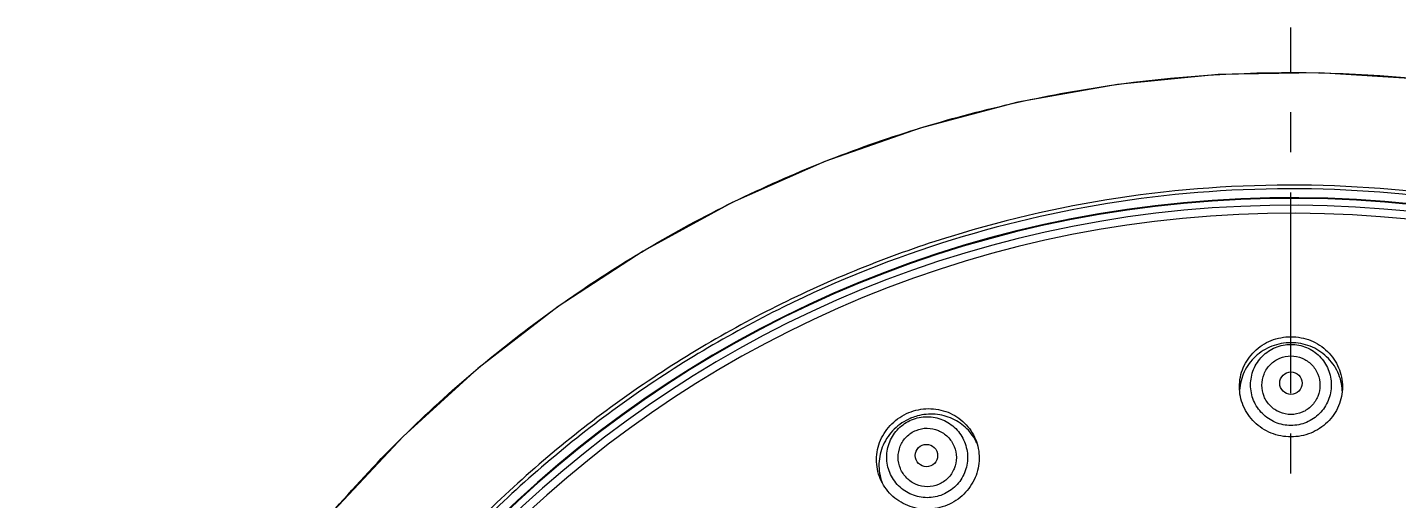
# Model space of a CAD drawing. Extents: x -5628 to -5208, y -2139 to -1842.
# Drawn here: x -5489.4 to -5429.8, y -2018.8 to -1998.2 of the extents above; entities that cross this region are included whole.
import ezdxf

# ---------------------------------------------------------------- set-up
doc = ezdxf.new("R2010")
doc.units = 0
doc.header["$LTSCALE"] = 7
doc.linetypes.add('CENTER', pattern=[2, 1.25, -0.25, 0.25, -0.25])
doc.layers.get('0').update_dxf_attribs({"color": 2, "linetype": 'CONTINUOUS'})
doc.layers.add('1', color=1, linetype='CENTER')

msp = doc.modelspace()

# ---------------------------------------------------------------- linework, layer by layer
at = {"color": 7, "linetype": 'Continuous'}
msp.add_lwpolyline([(-5428.827, -2000.439), (-5433.225, -2000.163), (-5437.626, -2000.241), (-5442.006, -2000.67), (-5446.335, -2001.447), (-5450.59, -2002.569), (-5454.748, -2004.03), (-5458.778, -2005.82), (-5462.654, -2007.929), (-5466.349, -2010.342), (-5469.837, -2013.043), (-5473.098, -2016.015), (-5476.11, -2019.239), (-5478.853, -2022.693), (-5481.311, -2026.356), (-5483.466, -2030.203), (-5485.306, -2034.209), (-5486.818, -2038.346), (-5487.993, -2042.586), (-5488.825, -2046.902), (-5489.308, -2051.263), (-5489.445, -2055.136)], dxfattribs=at)
for centre, radius, start, end in [((-5434.456, -2055.136), 49.531, 2.12212, 357.87788), ((-5434.456, -2055.136), 49.5, 2.11582, 357.88501), ((-5434.456, -2055.136), 49.2, 2.15262, 357.84738), ((-5434.456, -2055.136), 48.853, 2.39775, 357.60225), ((-5450.114, -2017.335), 2.298, 105.10137, 111.98973), ((-5450.124, -2017.31), 2.271, 112.00124, 112.99874)]:
    msp.add_arc(centre, radius, start, end, dxfattribs=at)
for centre, major_axis in [((-5434.456, -2013.687), (0, 0.491)), ((-5450.318, -2016.842), (-0.188, 0.453))]:
    msp.add_ellipse(centre, major_axis=major_axis, ratio=0.990023, dxfattribs=at)
for points, knots in [([(-5489.444, -2055.119), (-5489.444, -2052.257), (-5488.993, -2046.525), (-5486.988, -2038.143), (-5483.702, -2030.174), (-5479.216, -2022.813), (-5473.639, -2016.239), (-5467.106, -2010.613), (-5459.777, -2006.074), (-5451.832, -2002.73), (-5443.463, -2000.665), (-5434.875, -1999.927), (-5426.277, -2000.536), (-5417.879, -2002.475), (-5409.885, -2005.697), (-5402.489, -2010.125), (-5395.874, -2015.647), (-5392.088, -2019.973), (-5390.379, -2022.267)], [0, 0, 0, 0, 0.062496, 0.124994, 0.187495, 0.249999, 0.312509, 0.375024, 0.437534, 0.500039, 0.56254, 0.625038, 0.687536, 0.750033, 0.812531, 0.875031, 0.937525, 1, 1, 1, 1]), ([(-5393.131, -2026.87), (-5394.621, -2024.681), (-5397.965, -2020.54), (-5403.891, -2015.203), (-5410.591, -2010.871), (-5417.891, -2007.653), (-5425.61, -2005.63), (-5433.553, -2004.853), (-5441.519, -2005.344), (-5449.309, -2007.088), (-5456.725, -2010.044), (-5463.579, -2014.135), (-5469.699, -2019.259), (-5474.93, -2025.285), (-5479.142, -2032.063), (-5482.229, -2039.423), (-5484.114, -2047.178), (-5484.536, -2052.487), (-5484.536, -2055.136)], [0, 0, 0, 0, 0.062471, 0.124945, 0.187423, 0.249906, 0.312397, 0.374897, 0.437409, 0.499932, 0.562455, 0.62497, 0.687474, 0.749971, 0.812467, 0.874971, 0.937484, 1, 1, 1, 1]), ([(-5393.243, -2026.947), (-5393.992, -2025.859), (-5395.569, -2023.736), (-5399.054, -2019.762), (-5403.983, -2015.328), (-5410.661, -2011.012), (-5417.939, -2007.805), (-5425.633, -2005.789), (-5433.551, -2005.015), (-5441.492, -2005.504), (-5449.257, -2007.243), (-5456.649, -2010.189), (-5463.482, -2014.267), (-5469.582, -2019.374), (-5474.797, -2025.381), (-5478.996, -2032.137), (-5482.074, -2039.474), (-5483.952, -2047.203), (-5484.373, -2052.495), (-5484.373, -2055.136)], [0, 0, 0, 0, 0.031259, 0.062518, 0.12499, 0.187465, 0.249945, 0.312432, 0.37493, 0.437438, 0.499958, 0.562478, 0.624989, 0.68749, 0.749984, 0.812477, 0.874977, 0.937488, 1, 1, 1, 1]), ([(-5434.456, -2016.028), (-5434.748, -2016.028), (-5435.336, -2015.915), (-5436.081, -2015.429), (-5436.581, -2014.703), (-5436.756, -2013.845), (-5436.581, -2012.987), (-5436.082, -2012.261), (-5435.336, -2011.775), (-5434.748, -2011.662), (-5434.456, -2011.662)], [0, 0, 0, 0, 0.126991, 0.252772, 0.376936, 0.499949, 0.622972, 0.747166, 0.872981, 1, 1, 1, 1]), ([(-5434.456, -2011.922), (-5434.738, -2011.922), (-5435.306, -2012.028), (-5436.034, -2012.483), (-5436.537, -2013.168), (-5436.674, -2013.718), (-5436.688, -2013.991)], [0, 0, 0, 0, 0.253924, 0.505556, 0.753995, 1, 1, 1, 1]), ([(-5434.456, -2015.53), (-5434.685, -2015.529), (-5435.148, -2015.437), (-5435.732, -2015.043), (-5436.122, -2014.455), (-5436.258, -2013.764), (-5436.122, -2013.072), (-5435.732, -2012.485), (-5435.148, -2012.091), (-5434.685, -2011.998), (-5434.456, -2011.998)], [0, 0, 0, 0, 0.125047, 0.25005, 0.375038, 0.500006, 0.624971, 0.749954, 0.874954, 1, 1, 1, 1]), ([(-5434.456, -2011.662), (-5434.163, -2011.662), (-5433.575, -2011.775), (-5432.83, -2012.261), (-5432.33, -2012.987), (-5432.155, -2013.845), (-5432.33, -2014.703), (-5432.83, -2015.429), (-5433.575, -2015.915), (-5434.163, -2016.028), (-5434.456, -2016.028)], [0, 0, 0, 0, 0.127018, 0.25283, 0.377021, 0.500049, 0.623062, 0.747228, 0.873013, 1, 1, 1, 1]), ([(-5432.222, -2014.015), (-5432.233, -2013.74), (-5432.365, -2013.185), (-5432.868, -2012.491), (-5433.599, -2012.029), (-5434.171, -2011.922), (-5434.456, -2011.922)], [0, 0, 0, 0, 0.246, 0.494404, 0.746065, 1, 1, 1, 1]), ([(-5434.456, -2011.998), (-5434.226, -2011.998), (-5433.763, -2012.091), (-5433.179, -2012.485), (-5432.789, -2013.072), (-5432.653, -2013.764), (-5432.789, -2014.455), (-5433.179, -2015.043), (-5433.763, -2015.437), (-5434.226, -2015.529), (-5434.456, -2015.53)], [0, 0, 0, 0, 0.125046, 0.250046, 0.375029, 0.499995, 0.624962, 0.749951, 0.874954, 1, 1, 1, 1]), ([(-5434.456, -2015.052), (-5434.621, -2015.052), (-5434.955, -2014.985), (-5435.375, -2014.699), (-5435.655, -2014.274), (-5435.752, -2013.775), (-5435.655, -2013.276), (-5435.375, -2012.851), (-5434.955, -2012.566), (-5434.621, -2012.498), (-5434.456, -2012.498)], [0, 0, 0, 0, 0.124996, 0.249983, 0.374994, 0.500013, 0.62503, 0.750035, 0.875015, 1, 1, 1, 1]), ([(-5434.456, -2012.498), (-5434.29, -2012.498), (-5433.956, -2012.566), (-5433.536, -2012.851), (-5433.256, -2013.276), (-5433.159, -2013.775), (-5433.256, -2014.274), (-5433.536, -2014.699), (-5433.956, -2014.985), (-5434.29, -2015.052), (-5434.456, -2015.052)], [0, 0, 0, 0, 0.124985, 0.249965, 0.374969, 0.499987, 0.625006, 0.750017, 0.875004, 1, 1, 1, 1]), ([(-5449.422, -2019.005), (-5449.692, -2019.117), (-5450.279, -2019.237), (-5451.153, -2019.074), (-5451.892, -2018.594), (-5452.383, -2017.869), (-5452.549, -2017.009), (-5452.366, -2016.147), (-5451.863, -2015.413), (-5451.363, -2015.083), (-5451.092, -2014.971)], [0, 0, 0, 0, 0.126991, 0.252772, 0.376936, 0.499949, 0.622972, 0.747166, 0.872981, 1, 1, 1, 1]), ([(-5451.092, -2014.971), (-5450.822, -2014.859), (-5450.235, -2014.739), (-5449.361, -2014.902), (-5448.622, -2015.382), (-5448.131, -2016.108), (-5447.965, -2016.968), (-5448.149, -2017.83), (-5448.652, -2018.563), (-5449.152, -2018.893), (-5449.422, -2019.005)], [0, 0, 0, 0, 0.127018, 0.252829, 0.377015, 0.500033, 0.623058, 0.747226, 0.87301, 1, 1, 1, 1]), ([(-5450.964, -2015.282), (-5450.752, -2015.194), (-5450.288, -2015.102), (-5449.598, -2015.243), (-5449.013, -2015.637), (-5448.622, -2016.223), (-5448.484, -2016.914), (-5448.619, -2017.606), (-5449.008, -2018.194), (-5449.401, -2018.457), (-5449.612, -2018.544)], [0, 0, 0, 0, 0.125046, 0.250046, 0.375029, 0.499995, 0.624962, 0.749951, 0.874954, 1, 1, 1, 1]), ([(-5448.127, -2016.293), (-5448.233, -2016.064), (-5448.53, -2015.638), (-5449.172, -2015.196), (-5449.934, -2014.999), (-5450.462, -2015.048), (-5450.713, -2015.116)], [0, 0, 0, 0, 0.246307, 0.494698, 0.746061, 1, 1, 1, 1]), ([(-5451.011, -2015.219), (-5451.272, -2015.33), (-5451.755, -2015.65), (-5452.247, -2016.357), (-5452.441, -2017.187), (-5452.349, -2017.748), (-5452.253, -2018.005)], [0, 0, 0, 0, 0.253971, 0.50559, 0.753989, 1, 1, 1, 1]), ([(-5449.612, -2018.544), (-5449.824, -2018.632), (-5450.288, -2018.724), (-5450.978, -2018.583), (-5451.563, -2018.19), (-5451.954, -2017.603), (-5452.092, -2016.912), (-5451.957, -2016.22), (-5451.568, -2015.633), (-5451.175, -2015.37), (-5450.964, -2015.282)], [0, 0, 0, 0, 0.125047, 0.25005, 0.375038, 0.500006, 0.624971, 0.749954, 0.874954, 1, 1, 1, 1]), ([(-5449.795, -2018.103), (-5449.948, -2018.167), (-5450.282, -2018.232), (-5450.78, -2018.129), (-5451.201, -2017.843), (-5451.482, -2017.42), (-5451.582, -2016.922), (-5451.487, -2016.422), (-5451.208, -2015.997), (-5450.925, -2015.807), (-5450.772, -2015.744)], [0, 0, 0, 0, 0.124996, 0.249983, 0.374994, 0.500013, 0.62503, 0.750035, 0.875015, 1, 1, 1, 1]), ([(-5450.772, -2015.744), (-5450.62, -2015.681), (-5450.285, -2015.615), (-5449.788, -2015.718), (-5449.367, -2016.004), (-5449.086, -2016.427), (-5448.985, -2016.926), (-5449.081, -2017.425), (-5449.359, -2017.85), (-5449.642, -2018.04), (-5449.795, -2018.103)], [0, 0, 0, 0, 0.124985, 0.249965, 0.374969, 0.499987, 0.625006, 0.750017, 0.875004, 1, 1, 1, 1])]:
    msp.add_open_spline(points, degree=3, knots=knots, dxfattribs=at)
at = {"layer": '1'}
msp.add_line((-5434.456, -2112.123), (-5434.456, -1998.184), dxfattribs=at)

doc.saveas('drawing.dxf')
